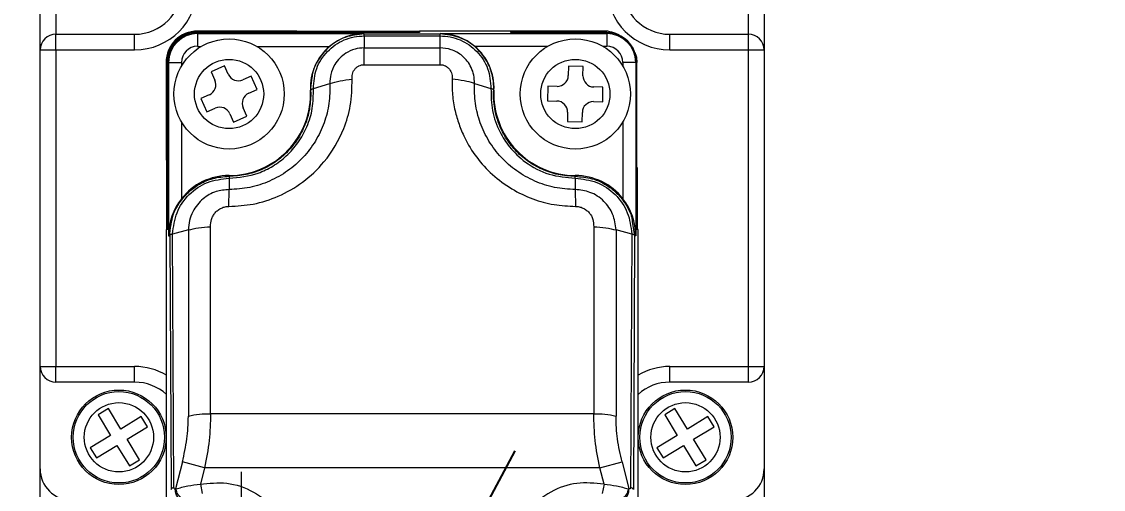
# Model space of a CAD drawing. Header units: inches. Extents: x 0.2 to 16.3, y 0.2 to 11.5.
# Drawn here: x 1.159 to 2.512, y 3.464 to 4.049 of the extents above; entities that cross this region are included whole.
import ezdxf

# ---------------------------------------------------------------- set-up
doc = ezdxf.new("R2010")
doc.units = ezdxf.units.IN
doc.header["$MEASUREMENT"] = 0
doc.linetypes.add('CENTERX2', pattern=[0.8, 0.5, -0.1, 0.1, -0.1])
doc.layers.add('CENTER_LINE', color=7, linetype='CENTERX2')
doc.styles.add('SLDTEXTSTYLE0', font='TXT', dxfattribs={"width": 0.7})
doc.dimstyles.new('SLDDIMSTYLE7', dxfattribs={"dimtxt": 0.15748, "dimasz": 0.13, "dimexe": 0, "dimexo": 0.0625, "dimgap": 0.03937, "dimtad": 0, "dimtih": 1, "dimtoh": 1, "dimdec": 3, "dimrnd": 1e-09, "dimzin": 12, "dimdsep": 46, "dimtxsty": 'SLDTEXTSTYLE0', "dimsah": 1, "dimcen": 0, "dimadec": 0, "dimazin": 3, "dimtfac": 1, "dimtdec": 3, "dimtmove": 0, "dimatfit": 3, "dimfxl": 1, "dimfrac": 2, "dimtolj": 1, "dimtzin": 12, "dimarcsym": 0})

# ---------------------------------------------------------------- blocks, each defined once
blk = doc.blocks.new('_D_34')
at = {"layer": 'CENTER_LINE'}
for p, q in [((1.6586, 3.2914), (1.7759, 3.5122)), ((1.6586, 3.2914), (1.6106, 3.201)), ((1.6106, 3.201), (0.9313, 1.9223)), ((0.9313, 1.9223), (2.5117, 1.9223))]:
    blk.add_line(p, q, dxfattribs=at)
for points in [[(1.6586, 3.2914), (1.7373, 3.3968), (1.702, 3.4156)], [(1.6106, 3.201), (1.532, 3.0956), (1.5673, 3.0768)]]:
    blk.add_solid(points, dxfattribs=at)
at = {"layer": 'CENTER_LINE', "insert": (0.9938, 2.1253), "char_height": 0.15748, "attachment_point": 1, "style": 'SLDTEXTSTYLE0'}
blk.add_mtext('NUT, M2.5X0.45P', dxfattribs=at)

msp = doc.modelspace()

# ---------------------------------------------------------------- linework, layer by layer
at = {"color": 7, "linetype": 'Continuous', "lineweight": 18}
for p, q in [((1.1819, 4.0132), (1.1819, 4.2179)), ((1.2016, 4.2179), (1.2016, 4.0329)), ((2.0677, 4.0329), (2.0677, 4.2179)), ((2.0874, 4.2179), (2.0874, 4.0132)), ((1.2016, 4.0132), (1.2016, 4.0329)), ((1.2016, 4.0329), (1.3, 4.0329)), ((1.3, 4.0132), (1.3, 4.0329)), ((1.5027, 4.0368), (1.3787, 4.0368)), ((1.5027, 4.0359), (1.3787, 4.0359)), ((1.3787, 4.035), (1.3787, 4.0337)), ((1.6563, 4.035), (1.3787, 4.035)), ((1.3787, 4.0337), (1.5872, 4.0337)), ((1.3787, 4.0337), (1.3787, 4.0177)), ((1.5027, 4.036), (1.5027, 4.0368)), ((1.6563, 4.0363), (1.5027, 4.0363)), ((1.5027, 4.036), (1.5027, 4.0359)), ((1.5872, 4.0333), (1.5872, 4.0337)), ((1.5872, 4.0333), (1.6821, 4.0333)), ((1.6563, 4.0366), (1.6563, 4.035)), ((1.7705, 4.0366), (1.6563, 4.0366)), ((1.6821, 4.0333), (1.6821, 4.0337)), ((1.6821, 4.0337), (1.8905, 4.0337)), ((1.7667, 4.0366), (1.7667, 4.0368)), ((1.8866, 4.0368), (1.7667, 4.0368)), ((1.7705, 4.035), (1.7705, 4.0366)), ((1.8905, 4.0351), (1.7705, 4.0351)), ((1.7705, 4.035), (1.8905, 4.035)), ((1.8905, 4.035), (1.8905, 4.0337)), ((1.8905, 4.0337), (1.8905, 4.0177)), ((1.9693, 4.0132), (1.9693, 4.0329)), ((1.9693, 4.0329), (2.0677, 4.0329)), ((2.0677, 4.0132), (2.0677, 4.0329)), ((1.5872, 4.0309), (1.5872, 4.0159)), ((1.5872, 4.0309), (1.6821, 4.0309)), ((1.6821, 4.0159), (1.6821, 4.0309)), ((1.2016, 4.0132), (1.1819, 4.0132)), ((1.1819, 3.6176), (1.1819, 4.0132)), ((1.2016, 4.0132), (1.2016, 3.6176)), ((1.3, 4.0132), (1.2016, 4.0132)), ((1.3787, 4.0177), (1.3834, 4.0177)), ((1.4528, 4.0177), (1.5439, 4.0177)), ((1.5872, 4.0159), (1.6821, 4.0159)), ((1.8165, 4.0177), (1.7254, 4.0177)), ((1.8905, 4.0177), (1.8859, 4.0177)), ((2.0677, 4.0132), (1.9693, 4.0132)), ((2.0874, 4.0132), (2.0677, 4.0132)), ((2.0677, 3.6176), (2.0677, 4.0132)), ((2.0874, 4.0132), (2.0874, 3.6176)), ((1.3394, 3.9975), (1.3394, 3.8754)), ((1.3403, 3.8736), (1.3403, 3.9976)), ((1.3413, 3.7888), (1.3413, 3.9976)), ((1.3413, 3.9976), (1.3425, 3.9976)), ((1.3425, 3.9976), (1.3425, 3.781)), ((1.3425, 3.9976), (1.3586, 3.9976)), ((1.3586, 3.9976), (1.3586, 3.9929)), ((1.4124, 3.9934), (1.3956, 3.9859)), ((1.4171, 3.9829), (1.4124, 3.9934)), ((1.5871, 3.9948), (1.6822, 3.9948)), ((1.8425, 3.9928), (1.8423, 3.9813)), ((1.8609, 3.9925), (1.8425, 3.9928)), ((1.8607, 3.981), (1.8609, 3.9925)), ((1.9267, 3.9976), (1.9107, 3.9976)), ((1.9107, 3.9976), (1.9107, 3.9929)), ((1.9267, 3.9976), (1.9267, 3.781)), ((1.928, 3.9976), (1.9267, 3.9976)), ((1.928, 3.7888), (1.928, 3.9976)), ((1.9281, 3.8658), (1.9281, 3.9976)), ((1.3956, 3.9859), (1.4003, 3.9754)), ((1.4458, 3.9806), (1.4353, 3.976)), ((1.4533, 3.9639), (1.4458, 3.9806)), ((1.5201, 3.9661), (1.5201, 3.9629)), ((1.5236, 3.965), (1.5442, 3.9713)), ((1.7251, 3.9713), (1.7457, 3.965)), ((1.8169, 3.9679), (1.8166, 3.9495)), ((1.8283, 3.9677), (1.8169, 3.9679)), ((1.8857, 3.9668), (1.8743, 3.967)), ((1.8855, 3.9485), (1.8857, 3.9668)), ((1.3934, 3.9572), (1.3829, 3.9525)), ((1.3829, 3.9525), (1.3904, 3.9357)), ((1.4428, 3.9592), (1.4533, 3.9639)), ((1.5199, 3.9629), (1.5201, 3.9629)), ((1.5201, 3.9629), (1.5203, 3.9582)), ((1.7491, 3.9629), (1.7494, 3.9629)), ((1.3904, 3.9357), (1.4009, 3.9404)), ((1.4405, 3.9305), (1.4359, 3.941)), ((1.8166, 3.9495), (1.8281, 3.9494)), ((1.874, 3.9487), (1.8855, 3.9485)), ((1.4191, 3.9335), (1.4238, 3.923)), ((1.4238, 3.923), (1.4405, 3.9305)), ((1.8416, 3.9354), (1.8415, 3.9239)), ((1.8598, 3.9236), (1.86, 3.9351)), ((1.3586, 3.9235), (1.3586, 3.8271)), ((1.8415, 3.9239), (1.8598, 3.9236)), ((1.9107, 3.9235), (1.9107, 3.8271)), ((1.3403, 3.8754), (1.3394, 3.8754)), ((1.3401, 3.7888), (1.3401, 3.8736)), ((1.3403, 3.8736), (1.3401, 3.8736)), ((1.4181, 3.8553), (1.4181, 3.8563)), ((1.8512, 3.8563), (1.8512, 3.8553)), ((1.9291, 3.8658), (1.9281, 3.8658)), ((1.9291, 3.7888), (1.9291, 3.8658)), ((1.4087, 3.8538), (1.4087, 3.8538)), ((1.4181, 3.8529), (1.4181, 3.8387)), ((1.8512, 3.8529), (1.8512, 3.8387)), ((1.3397, 3.0527), (1.3397, 3.7888)), ((1.3413, 3.7888), (1.3397, 3.7888)), ((1.395, 3.5582), (1.395, 3.7922)), ((1.8742, 3.7922), (1.8742, 3.5582)), ((1.9297, 3.7888), (1.928, 3.7888)), ((1.9297, 3.7113), (1.9297, 3.7888)), ((1.3425, 3.781), (1.344, 3.781)), ((1.344, 3.781), (1.3455, 3.4639)), ((1.3672, 3.7882), (1.3474, 3.7831)), ((1.3489, 3.4661), (1.3474, 3.7831)), ((1.3672, 3.7882), (1.3672, 3.5552)), ((1.9021, 3.7882), (1.9021, 3.5552)), ((1.9218, 3.7831), (1.9021, 3.7882)), ((1.9218, 3.7831), (1.9203, 3.4661)), ((1.9253, 3.781), (1.9238, 3.4639)), ((1.9267, 3.781), (1.9253, 3.781)), ((1.9297, 3.7113), (1.9299, 3.7113)), ((1.9299, 3.6427), (1.9299, 3.7113)), ((1.9299, 3.6427), (1.9297, 3.6427)), ((1.9297, 3.0527), (1.9297, 3.6427)), ((1.1819, 3.6176), (1.2016, 3.6176)), ((1.1819, 3.4896), (1.1819, 3.6176)), ((1.2016, 3.5979), (1.2016, 3.6176)), ((1.2016, 3.6176), (1.3, 3.6176)), ((1.3, 3.5979), (1.3, 3.6176)), ((1.9693, 3.5979), (1.9693, 3.6176)), ((1.9693, 3.6176), (2.0677, 3.6176)), ((2.0677, 3.5979), (2.0677, 3.6176)), ((2.0677, 3.6176), (2.0874, 3.6176)), ((2.0874, 3.6176), (2.0874, 3.4896)), ((1.3, 3.5979), (1.2016, 3.5979)), ((2.0677, 3.5979), (1.9693, 3.5979)), ((1.2671, 3.5648), (1.2544, 3.557)), ((1.2828, 3.5393), (1.2671, 3.5648)), ((1.9758, 3.5648), (1.963, 3.557)), ((1.9914, 3.5393), (1.9758, 3.5648)), ((1.2544, 3.557), (1.27, 3.5314)), ((1.3083, 3.5549), (1.2828, 3.5393)), ((1.3161, 3.5421), (1.3083, 3.5549)), ((1.8742, 3.5582), (1.395, 3.5582)), ((1.963, 3.557), (1.9787, 3.5314)), ((2.0169, 3.5549), (1.9914, 3.5393)), ((2.0248, 3.5421), (2.0169, 3.5549)), ((1.2906, 3.5265), (1.3161, 3.5421)), ((1.9992, 3.5265), (2.0248, 3.5421)), ((1.27, 3.5314), (1.2445, 3.5158)), ((1.2523, 3.5031), (1.2778, 3.5187)), ((1.2778, 3.5187), (1.2935, 3.4932)), ((1.3062, 3.501), (1.2906, 3.5265)), ((1.9787, 3.5314), (1.9532, 3.5158)), ((1.961, 3.5031), (1.9865, 3.5187)), ((1.9865, 3.5187), (2.0021, 3.4932)), ((2.0149, 3.501), (1.9992, 3.5265)), ((1.2445, 3.5158), (1.2523, 3.5031)), ((1.9532, 3.5158), (1.961, 3.5031)), ((1.2935, 3.4932), (1.3062, 3.501)), ((1.3597, 3.4981), (1.3509, 3.4644)), ((1.3875, 3.4909), (1.3597, 3.4981)), ((1.8817, 3.4909), (1.9096, 3.4981)), ((1.9096, 3.4981), (1.9183, 3.4644)), ((2.0021, 3.4932), (2.0149, 3.501)), ((1.1819, 3.4424), (1.1819, 3.4896)), ((1.3875, 3.4909), (1.3822, 3.4703)), ((1.8817, 3.4909), (1.3875, 3.4909)), ((1.8871, 3.4703), (1.8817, 3.4909)), ((2.0874, 3.4896), (2.0874, 3.4424)), ((1.3509, 3.4644), (1.3516, 3.4645)), ((1.3822, 3.4703), (1.3846, 3.4587)), ((1.8871, 3.4703), (1.8846, 3.4587)), ((1.9183, 3.4644), (1.9176, 3.4645))]:
    msp.add_line(p, q, dxfattribs=at)
at = {"color": 8, "linetype": 'Continuous', "lineweight": 18}
for p, q in [((1.8905, 4.035), (1.8905, 4.0351)), ((1.3413, 3.9975), (1.3403, 3.9976)), ((1.9281, 3.9976), (1.928, 3.9976)), ((1.5218, 3.9789), (1.5201, 3.9661)), ((1.9225, 3.7988), (1.9253, 3.781))]:
    msp.add_line(p, q, dxfattribs=at)
at = {"color": 7, "linetype": 'Continuous', "lineweight": 18}
for centre, radius in [((1.4181, 3.9582), 0.0689), ((1.8512, 3.9582), 0.0689), ((1.4181, 3.9582), 0.0433), ((1.8512, 3.9582), 0.0433), ((1.2803, 3.529), 0.0591), ((1.2803, 3.529), 0.0571), ((1.989, 3.529), 0.0591), ((1.989, 3.529), 0.0571), ((1.2803, 3.529), 0.0433), ((1.989, 3.529), 0.0433)]:
    msp.add_circle(centre, radius, dxfattribs=at)
for centre, radius, start, end in [((1.3, 4.092), 0.0787, 270, 0), ((1.3, 4.092), 0.0591, 270, 0), ((1.9693, 4.092), 0.0787, 180, 270), ((1.9693, 4.092), 0.0591, 180, 270), ((1.2016, 4.0132), 0.0197, 90, 180), ((1.3787, 3.9975), 0.0394, 90, 180), ((1.3787, 3.9976), 0.0374, 90, 180), ((1.3787, 3.9976), 0.0362, 90, 180), ((1.8866, 3.9975), 0.0394, 59.4097, 90), ((1.8905, 3.9976), 0.0374, 0, 90), ((1.8905, 3.9976), 0.0362, 0, 90), ((2.0677, 4.0132), 0.0197, 0, 90), ((1.3787, 3.9976), 0.0202, 90, 180), ((1.5872, 3.9661), 0.0674, 129.9741, 182.6659), ((1.6821, 3.9661), 0.0674, 357.3341, 50.0259), ((1.8905, 3.9976), 0.0202, 0, 90), ((1.4297, 3.9885), 0.0138, 204.1047, 294.1047), ((1.8286, 3.9815), 0.0138, 269.1229, 359.1229), ((1.8745, 3.9808), 0.0138, 179.1229, 269.1229), ((1.3878, 3.9698), 0.0138, 294.1047, 24.1047), ((1.4181, 3.9582), 0.1019, 270, 2.6659), ((1.4484, 3.9466), 0.0138, 114.1047, 204.1047), ((1.8512, 3.9582), 0.1019, 177.3341, 270), ((1.4065, 3.9278), 0.0138, 24.1047, 114.1047), ((1.8278, 3.9356), 0.0138, 359.1229, 89.1229), ((1.8738, 3.9349), 0.0138, 89.1229, 179.1229), ((1.4181, 3.781), 0.0753, 90, 142.2583), ((1.8512, 3.781), 0.0753, 37.7417, 90), ((1.2016, 3.6176), 0.0197, 180, 270), ((2.0677, 3.6176), 0.0197, 270, 0), ((1.3, 3.5388), 0.0591, 47.7408, 90), ((1.9693, 3.5388), 0.0591, 90, 132.0792), ((1.3934, 3.4416), 0.1165, 89.2196, 103.0186), ((1.8758, 3.4416), 0.1165, 76.9814, 90.7804), ((1.2212, 3.4896), 0.0394, 180, 270), ((2.048, 3.4896), 0.0394, 270, 0), ((1.3491, 3.4619), 0.00419, 92.8684, 151.1559), ((1.9201, 3.4619), 0.00419, 28.8451, 87.1312)]:
    msp.add_arc(centre, radius, start, end, dxfattribs=at)
at = {"color": 8, "linetype": 'Continuous', "lineweight": 18}
for centre, start, end in [((1.3, 3.5388), 59.7109, 90), ((1.9693, 3.5388), 90, 120.1734)]:
    msp.add_arc(centre, 0.0787, start, end, dxfattribs=at)
at = {"color": 7, "linetype": 'Continuous', "lineweight": 18}
for centre, major_axis, start_param, end_param in [((1.5872, 3.9672), (0, 0.0665), 0, 0.708773), ((1.6821, 3.9672), (0, 0.0665), 5.574412, 6.283185), ((1.4168, 3.781), (0.0743, 0), 2.472305, 3.141593), ((1.8524, 3.781), (0.0743, 0), 0, 0.669288)]:
    msp.add_ellipse(centre, major_axis=major_axis, ratio=0.999853, start_param=start_param, end_param=end_param, dxfattribs=at)
for points, knots in [([(1.3403, 3.9976), (1.3408, 4.0019), (1.3416, 4.0105), (1.3482, 4.022), (1.358, 4.0307), (1.3688, 4.0353), (1.3759, 4.0358), (1.3787, 4.0359)], [0, 0, 0, 0, 0.214703, 0.429407, 0.644092, 0.858769, 1, 1, 1, 1]), ([(1.5872, 4.0333), (1.5791, 4.0325), (1.5627, 4.0307), (1.5416, 4.0174), (1.5287, 4.0005), (1.5226, 3.9872), (1.5219, 3.9805), (1.5218, 3.9789)], [0, 0, 0, 0, 0.261145, 0.531603, 0.781531, 0.947839, 1, 1, 1, 1]), ([(1.748, 3.9789), (1.7478, 3.9795), (1.7466, 3.9857), (1.7417, 3.9993), (1.7281, 4.017), (1.7067, 4.0307), (1.6902, 4.0324), (1.6821, 4.0333)], [0, 0, 0, 0, 0.019748, 0.204658, 0.465549, 0.736715, 1, 1, 1, 1]), ([(1.8905, 4.0351), (1.8949, 4.035), (1.8996, 4.0349), (1.9036, 4.0327), (1.9038, 4.0325)], [0, 0, 0, 0, 0.926341, 1, 1, 1, 1]), ([(1.5236, 3.965), (1.5243, 3.9735), (1.5256, 3.9905), (1.5378, 4.0089), (1.5507, 4.0199), (1.562, 4.0261), (1.5743, 4.0301), (1.5829, 4.0306), (1.5872, 4.0309)], [0, 0, 0, 0, 0.249328, 0.498429, 0.623734, 0.74892, 0.874188, 1, 1, 1, 1]), ([(1.6821, 4.0309), (1.6863, 4.0306), (1.6949, 4.0301), (1.7072, 4.0261), (1.7185, 4.0199), (1.7314, 4.0089), (1.7436, 3.9905), (1.745, 3.9735), (1.7457, 3.965)], [0, 0, 0, 0, 0.125761, 0.251022, 0.376238, 0.501616, 0.75075, 1, 1, 1, 1]), ([(1.5872, 4.0159), (1.5833, 4.0156), (1.5751, 4.0149), (1.5647, 4.01), (1.5562, 4.0032), (1.5494, 3.9944), (1.5447, 3.9834), (1.5443, 3.9751), (1.5442, 3.9713)], [0, 0, 0, 0, 0.1677364, 0.3521428, 0.4871717, 0.6389737, 0.831837, 1, 1, 1, 1]), ([(1.7251, 3.9713), (1.7249, 3.9748), (1.7247, 3.9817), (1.7213, 3.9913), (1.7164, 3.9994), (1.7084, 4.0076), (1.6968, 4.0145), (1.6867, 4.0154), (1.6821, 4.0159)], [0, 0, 0, 0, 0.155857, 0.300953, 0.437924, 0.567125, 0.799357, 1, 1, 1, 1]), ([(1.9254, 4.01), (1.9261, 4.0086), (1.9279, 4.0047), (1.928, 4.0004), (1.9281, 3.9976)], [0, 0, 0, 0, 0.355199, 1, 1, 1, 1]), ([(1.5721, 3.9767), (1.572, 3.9777), (1.5718, 3.9799), (1.5723, 3.9831), (1.5734, 3.9863), (1.5752, 3.9891), (1.5776, 3.9916), (1.5805, 3.9934), (1.5837, 3.9946), (1.586, 3.9948), (1.5871, 3.9948)], [0, 0, 0, 0, 0.11782, 0.242931, 0.371062, 0.499161, 0.624773, 0.752597, 0.87771, 1, 1, 1, 1]), ([(1.6822, 3.9948), (1.6833, 3.9948), (1.6855, 3.9946), (1.6887, 3.9934), (1.6916, 3.9916), (1.694, 3.9892), (1.6958, 3.9863), (1.697, 3.9831), (1.6975, 3.9799), (1.6973, 3.9777), (1.6971, 3.9767)], [0, 0, 0, 0, 0.120683, 0.247152, 0.372056, 0.500257, 0.625655, 0.756459, 0.880216, 1, 1, 1, 1]), ([(1.4179, 3.8177), (1.4281, 3.8182), (1.4493, 3.8194), (1.4808, 3.8298), (1.5114, 3.8472), (1.5409, 3.8752), (1.5606, 3.9088), (1.5713, 3.9446), (1.5718, 3.9656), (1.5721, 3.9767)], [0, 0, 0, 0, 0.121587, 0.252403, 0.39297, 0.543184, 0.741385, 0.863001, 1, 1, 1, 1]), ([(1.5442, 3.9713), (1.5441, 3.963), (1.5441, 3.9463), (1.5376, 3.9219), (1.5268, 3.899), (1.5113, 3.8785), (1.4919, 3.8614), (1.4692, 3.8486), (1.4442, 3.8402), (1.4268, 3.8392), (1.4181, 3.8387)], [0, 0, 0, 0, 0.123584, 0.248726, 0.373798, 0.499207, 0.624438, 0.749796, 0.875432, 1, 1, 1, 1]), ([(1.4181, 3.8529), (1.4305, 3.8541), (1.4498, 3.856), (1.4735, 3.8678), (1.4905, 3.8805), (1.5052, 3.8972), (1.5163, 3.9174), (1.5234, 3.9404), (1.5235, 3.9567), (1.5236, 3.965)], [0, 0, 0, 0, 0.208514, 0.323681, 0.445533, 0.574254, 0.709641, 0.851769, 1, 1, 1, 1]), ([(1.5201, 3.9629), (1.5202, 3.9631), (1.5203, 3.9635), (1.521, 3.964), (1.5221, 3.9645), (1.5231, 3.9648), (1.5236, 3.965)], [0, 0, 0, 0, 0.2476857, 0.5000274, 0.7523547, 1, 1, 1, 1]), ([(1.5442, 3.9713), (1.5483, 3.9724), (1.5564, 3.9748), (1.5669, 3.9761), (1.5721, 3.9767)], [0, 0, 0, 0, 0.50013, 1, 1, 1, 1]), ([(1.6971, 3.9767), (1.6971, 3.9701), (1.6971, 3.9569), (1.7003, 3.938), (1.7054, 3.9203), (1.7138, 3.9004), (1.727, 3.8786), (1.7471, 3.8567), (1.771, 3.839), (1.7973, 3.8266), (1.8242, 3.8189), (1.8424, 3.8181), (1.8513, 3.8177)], [0, 0, 0, 0, 0.080707, 0.163031, 0.235727, 0.308087, 0.427291, 0.54596, 0.667966, 0.784297, 0.893231, 1, 1, 1, 1]), ([(1.7251, 3.9713), (1.7247, 3.9714), (1.721, 3.9726), (1.7121, 3.9749), (1.7023, 3.9761), (1.6971, 3.9767)], [0, 0, 0, 0, 0.057383, 0.500719, 1, 1, 1, 1]), ([(1.8512, 3.8387), (1.8425, 3.8392), (1.825, 3.8403), (1.8001, 3.8486), (1.7774, 3.8614), (1.7579, 3.8785), (1.7424, 3.899), (1.7317, 3.9219), (1.7252, 3.9463), (1.7251, 3.963), (1.7251, 3.9713)], [0, 0, 0, 0, 0.1246908, 0.2501464, 0.3754264, 0.5008375, 0.6259945, 0.7513068, 0.8764488, 1, 1, 1, 1]), ([(1.7457, 3.965), (1.7458, 3.9557), (1.7461, 3.937), (1.7552, 3.9122), (1.7693, 3.8902), (1.7893, 3.8711), (1.8177, 3.8559), (1.8401, 3.8539), (1.8512, 3.8529)], [0, 0, 0, 0, 0.165533, 0.335366, 0.46358, 0.624197, 0.813309, 1, 1, 1, 1]), ([(1.7491, 3.9629), (1.749, 3.9632), (1.7488, 3.9637), (1.7477, 3.9643), (1.7466, 3.9647), (1.7459, 3.9649), (1.7457, 3.965)], [0, 0, 0, 0, 0.3750968, 0.6707688, 0.8788018, 1, 1, 1, 1]), ([(1.5203, 3.9582), (1.52, 3.9517), (1.5193, 3.9386), (1.5135, 3.9192), (1.5044, 3.9016), (1.4938, 3.8883), (1.4841, 3.8793), (1.4734, 3.8711), (1.4587, 3.863), (1.4391, 3.8566), (1.4252, 3.8557), (1.4181, 3.8553)], [0, 0, 0, 0, 0.125745, 0.25123, 0.384795, 0.501655, 0.567479, 0.631015, 0.751263, 0.872159, 1, 1, 1, 1]), ([(1.8512, 3.8553), (1.8439, 3.8557), (1.8296, 3.8566), (1.8094, 3.8635), (1.7911, 3.8739), (1.7757, 3.8876), (1.7631, 3.9042), (1.7559, 3.9193), (1.7519, 3.9325), (1.7497, 3.9434), (1.7488, 3.9538), (1.749, 3.9605), (1.7491, 3.9629)], [0, 0, 0, 0, 0.126294, 0.248663, 0.370087, 0.498036, 0.617487, 0.748454, 0.805475, 0.874075, 0.955183, 1, 1, 1, 1]), ([(1.3463, 3.7988), (1.3465, 3.7996), (1.3478, 3.8088), (1.3554, 3.8223), (1.3681, 3.8367), (1.3818, 3.8465), (1.3985, 3.8537), (1.4113, 3.8548), (1.4181, 3.8553)], [0, 0, 0, 0, 0.023377, 0.284963, 0.454083, 0.610185, 0.794428, 1, 1, 1, 1]), ([(1.3474, 3.7831), (1.3486, 3.7923), (1.3509, 3.8105), (1.3671, 3.8335), (1.3904, 3.8497), (1.4088, 3.8518), (1.4181, 3.8529)], [0, 0, 0, 0, 0.249805, 0.4994208, 0.7493558, 1, 1, 1, 1]), ([(1.4181, 3.8553), (1.4181, 3.8552), (1.4181, 3.8549), (1.4181, 3.8535), (1.4181, 3.8529)], [0, 0, 0, 0, 0.497258, 1, 1, 1, 1]), ([(1.8512, 3.8529), (1.8512, 3.8535), (1.8512, 3.8549), (1.8512, 3.8552), (1.8512, 3.8553)], [0, 0, 0, 0, 0.502742, 1, 1, 1, 1]), ([(1.8512, 3.8553), (1.8582, 3.8547), (1.8729, 3.8535), (1.891, 3.8446), (1.9048, 3.8332), (1.9147, 3.8201), (1.9213, 3.8083), (1.9223, 3.8005), (1.9225, 3.7988)], [0, 0, 0, 0, 0.213112, 0.447815, 0.598568, 0.757367, 0.948269, 1, 1, 1, 1]), ([(1.8512, 3.8529), (1.8604, 3.8518), (1.8788, 3.8497), (1.9021, 3.8335), (1.9184, 3.8105), (1.9207, 3.7923), (1.9218, 3.7831)], [0, 0, 0, 0, 0.2502245, 0.5000044, 0.7497637, 1, 1, 1, 1]), ([(1.4181, 3.8387), (1.4126, 3.8382), (1.4009, 3.8371), (1.3874, 3.8293), (1.3781, 3.8199), (1.3723, 3.8108), (1.3681, 3.8001), (1.3675, 3.7923), (1.3672, 3.7882)], [0, 0, 0, 0, 0.20459, 0.437673, 0.566426, 0.702382, 0.846176, 1, 1, 1, 1]), ([(1.4179, 3.8177), (1.418, 3.8217), (1.418, 3.8299), (1.4181, 3.8358), (1.4181, 3.8387)], [0, 0, 0, 0, 0.497276, 1, 1, 1, 1]), ([(1.8512, 3.8387), (1.8512, 3.8358), (1.8512, 3.8299), (1.8513, 3.8217), (1.8513, 3.8177)], [0, 0, 0, 0, 0.502722, 1, 1, 1, 1]), ([(1.9021, 3.7882), (1.9012, 3.7949), (1.8996, 3.8081), (1.8895, 3.8224), (1.879, 3.8308), (1.8671, 3.837), (1.8574, 3.8381), (1.8512, 3.8387)], [0, 0, 0, 0, 0.256012, 0.50256, 0.638236, 0.766006, 1, 1, 1, 1]), ([(1.395, 3.7922), (1.3951, 3.7954), (1.3952, 3.8001), (1.3979, 3.8059), (1.4007, 3.8099), (1.4042, 3.8132), (1.4085, 3.8157), (1.4131, 3.8174), (1.4163, 3.8176), (1.4179, 3.8177)], [0, 0, 0, 0, 0.245572, 0.373218, 0.499285, 0.625401, 0.751777, 0.877837, 1, 1, 1, 1]), ([(1.8513, 3.8177), (1.8529, 3.8176), (1.8561, 3.8174), (1.8608, 3.8157), (1.865, 3.8132), (1.8686, 3.8099), (1.8714, 3.806), (1.874, 3.8001), (1.8741, 3.7954), (1.8742, 3.7922)], [0, 0, 0, 0, 0.121784, 0.248137, 0.373872, 0.500587, 0.62603, 0.753831, 1, 1, 1, 1]), ([(1.3672, 3.7882), (1.3713, 3.7892), (1.3794, 3.7912), (1.3898, 3.7919), (1.395, 3.7922)], [0, 0, 0, 0, 0.500435, 1, 1, 1, 1]), ([(1.8742, 3.7922), (1.8794, 3.7919), (1.8899, 3.7912), (1.898, 3.7892), (1.9021, 3.7882)], [0, 0, 0, 0, 0.49864, 1, 1, 1, 1]), ([(1.3474, 3.7831), (1.3471, 3.783), (1.346, 3.7828), (1.3449, 3.7825), (1.3441, 3.782), (1.344, 3.7813), (1.344, 3.781)], [0, 0, 0, 0, 0.183981, 0.49927, 0.753248, 1, 1, 1, 1]), ([(1.9218, 3.7831), (1.9223, 3.783), (1.9233, 3.7827), (1.9244, 3.7825), (1.925, 3.782), (1.9252, 3.7813), (1.9253, 3.7811), (1.9253, 3.781)], [0, 0, 0, 0, 0.249886, 0.499926, 0.747959, 0.907794, 1, 1, 1, 1]), ([(1.3597, 3.4981), (1.3619, 3.5077), (1.3662, 3.5267), (1.3669, 3.5457), (1.3672, 3.5552)], [0, 0, 0, 0, 0.504154, 1, 1, 1, 1]), ([(1.395, 3.5582), (1.3947, 3.5471), (1.3941, 3.5248), (1.3897, 3.5023), (1.3875, 3.4909)], [0, 0, 0, 0, 0.495576, 1, 1, 1, 1]), ([(1.8817, 3.4909), (1.8795, 3.5023), (1.8752, 3.5248), (1.8746, 3.5471), (1.8742, 3.5582)], [0, 0, 0, 0, 0.504417, 1, 1, 1, 1]), ([(1.9096, 3.4981), (1.9074, 3.5077), (1.903, 3.5267), (1.9024, 3.5457), (1.9021, 3.5552)], [0, 0, 0, 0, 0.504153, 1, 1, 1, 1]), ([(1.3489, 3.4661), (1.349, 3.4659), (1.349, 3.4657), (1.3492, 3.4652), (1.3496, 3.4647), (1.3502, 3.4643), (1.3507, 3.4644), (1.3509, 3.4644)], [0, 0, 0, 0, 0.105787, 0.213994, 0.459109, 0.727072, 1, 1, 1, 1]), ([(1.3611, 3.4505), (1.3605, 3.4505), (1.3593, 3.4505), (1.3574, 3.4511), (1.3555, 3.4523), (1.3538, 3.4542), (1.3524, 3.4566), (1.3515, 3.4592), (1.3509, 3.4619), (1.3509, 3.4636), (1.3509, 3.4644)], [0, 0, 0, 0, 0.1131826, 0.235918, 0.3659643, 0.5, 0.6340357, 0.764082, 0.8868174, 1, 1, 1, 1]), ([(1.3516, 3.4645), (1.3564, 3.4658), (1.3654, 3.4684), (1.3768, 3.4697), (1.3822, 3.4703)], [0, 0, 0, 0, 0.529808, 1, 1, 1, 1]), ([(1.365, 3.4518), (1.3645, 3.4516), (1.3634, 3.4512), (1.3614, 3.4515), (1.3592, 3.4524), (1.3569, 3.4542), (1.3549, 3.4565), (1.3532, 3.4592), (1.3521, 3.4619), (1.3518, 3.4637), (1.3516, 3.4645)], [0, 0, 0, 0, 0.110626, 0.23271, 0.363836, 0.5, 0.636164, 0.76729, 0.889374, 1, 1, 1, 1]), ([(1.3822, 3.4703), (1.3932, 3.4715), (1.4161, 3.474), (1.4496, 3.4623), (1.4776, 3.4405), (1.4879, 3.4199), (1.4929, 3.41)], [0, 0, 0, 0, 0.2419925, 0.5, 0.7580075, 1, 1, 1, 1]), ([(1.8871, 3.4703), (1.8756, 3.4715), (1.8528, 3.4739), (1.8192, 3.4621), (1.8008, 3.4473), (1.7926, 3.4377), (1.7891, 3.4335), (1.7827, 3.4245), (1.7786, 3.4151), (1.7764, 3.41)], [0, 0, 0, 0, 0.249763, 0.499526, 0.757284, 0.759303, 0.774969, 0.878706, 1, 1, 1, 1]), ([(1.8871, 3.4703), (1.8924, 3.4697), (1.9038, 3.4684), (1.9129, 3.4658), (1.9176, 3.4645)], [0, 0, 0, 0, 0.470945, 1, 1, 1, 1]), ([(1.9176, 3.4645), (1.9175, 3.4637), (1.9171, 3.4619), (1.916, 3.4592), (1.9144, 3.4565), (1.9124, 3.4542), (1.9101, 3.4524), (1.9079, 3.4515), (1.9059, 3.4512), (1.9048, 3.4516), (1.9043, 3.4518)], [0, 0, 0, 0, 0.110626, 0.23271, 0.363836, 0.5, 0.636164, 0.76729, 0.889374, 1, 1, 1, 1]), ([(1.9081, 3.4505), (1.9087, 3.4505), (1.91, 3.4505), (1.912, 3.4512), (1.9139, 3.4525), (1.9156, 3.4544), (1.9169, 3.4568), (1.9178, 3.4594), (1.9183, 3.462), (1.9183, 3.4636), (1.9183, 3.4644)], [0, 0, 0, 0, 0.118146, 0.244995, 0.37775, 0.512674, 0.645653, 0.772913, 0.891593, 1, 1, 1, 1]), ([(1.9203, 3.4661), (1.9203, 3.4659), (1.9203, 3.4657), (1.9201, 3.4652), (1.9197, 3.4647), (1.9191, 3.4643), (1.9186, 3.4644), (1.9183, 3.4644)], [0, 0, 0, 0, 0.107272, 0.216266, 0.463262, 0.73307, 1, 1, 1, 1])]:
    msp.add_open_spline(points, degree=3, knots=knots, dxfattribs=at)
for points in [[(1.5872, 4.0309), (1.5872, 4.0316), (1.5872, 4.0329), (1.5872, 4.0332), (1.5872, 4.0333)], [(1.6821, 4.0309), (1.6821, 4.0316), (1.6821, 4.0329), (1.6821, 4.0332), (1.6821, 4.0333)], [(1.5871, 3.9948), (1.5871, 3.9989), (1.5872, 4.0071), (1.5872, 4.013), (1.5872, 4.0159)], [(1.6822, 3.9948), (1.6821, 3.9989), (1.6821, 4.0071), (1.6821, 4.013), (1.6821, 4.0159)]]:
    msp.add_open_spline(points, degree=3, dxfattribs=at)
at = {"color": 8, "linetype": 'Continuous', "lineweight": 18}
for points, knots in [([(1.7491, 3.9629), (1.7491, 3.9662), (1.7492, 3.9716), (1.7483, 3.9768), (1.748, 3.9789)], [0, 0, 0, 0, 0.605148, 1, 1, 1, 1]), ([(1.344, 3.781), (1.344, 3.781), (1.344, 3.7811), (1.344, 3.7813), (1.344, 3.7821), (1.3441, 3.7881), (1.3453, 3.7937), (1.3463, 3.7988)], [0, 0, 0, 0, 0.001181, 0.010701, 0.037347, 0.138471, 1, 1, 1, 1])]:
    msp.add_open_spline(points, degree=3, knots=knots, dxfattribs=at)
at = {"layer": 'CENTER_LINE', "linetype": 'CENTERX2', "lineweight": 18}
msp.add_line((1.4338, 3.0067), (1.4338, 3.4859), dxfattribs=at)

# ---------------------------------------------------------------- dimensions: what is measured, and where the dimension line sits
at = {"layer": 'CENTER_LINE'}
dim = msp.add_diameter_dim_2p(p1=(1.6106, 3.201), p2=(1.6586, 3.2914), text='NUT, M2.5X0.45P', dimstyle='SLDDIMSTYLE7', override={"dimpost": '<>'}, dxfattribs=at)
dim.commit()
dim.dimension.update_dxf_attribs({"geometry": '_D_34', "text_midpoint": (1.7527, 2.014), "dimtype": 163})

doc.saveas('drawing.dxf')
